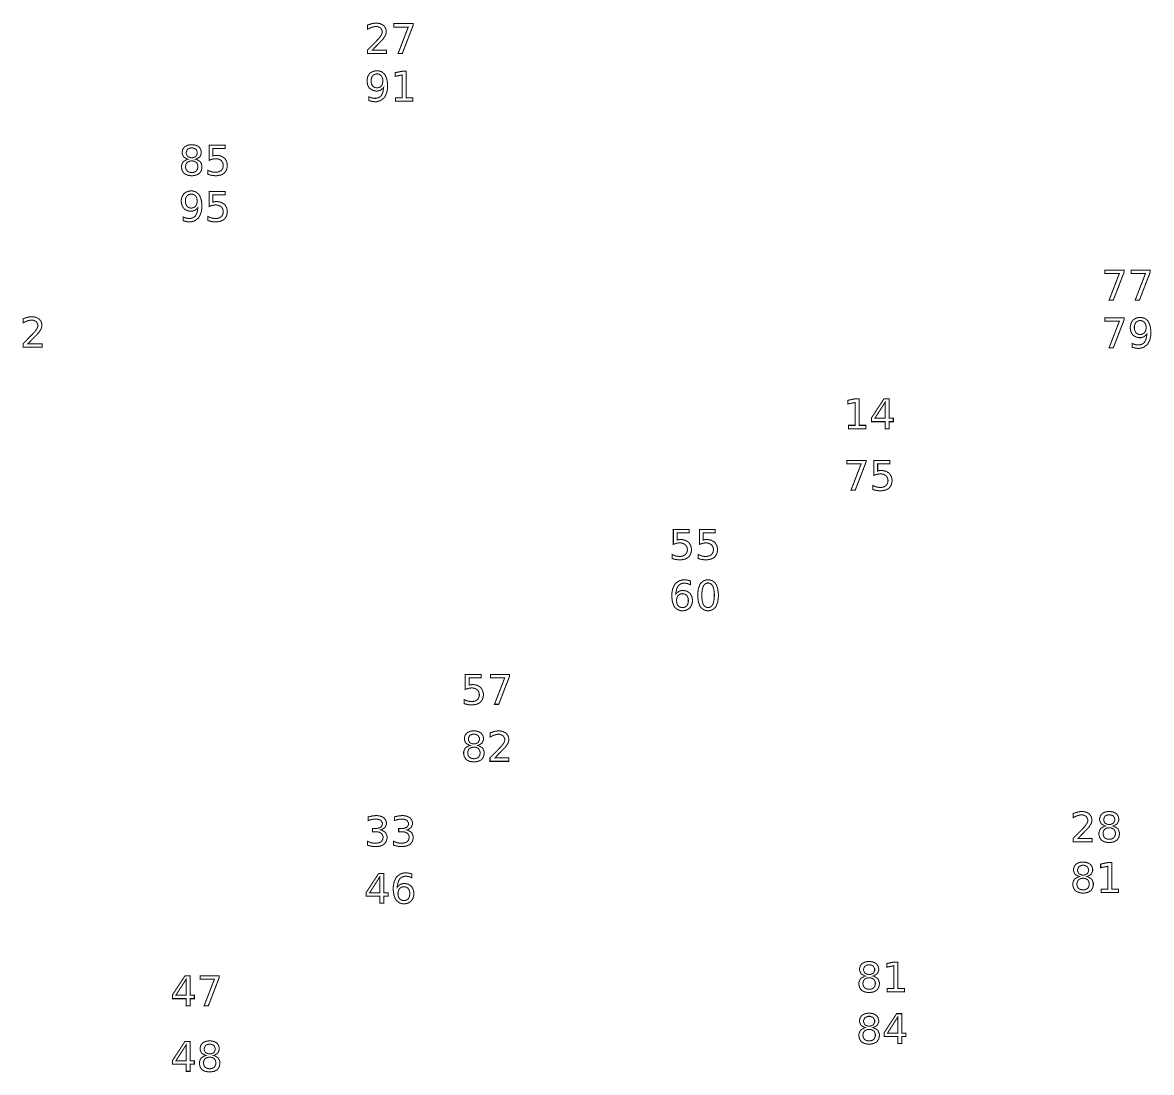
# Model space of a CAD drawing. Extents: x 0.2 to 50.1, y 1.6 to 26.7.
# Drawn here: x 12.21 to 23.68, y 16.02 to 26.69 of the extents above; entities that cross this region are included whole.
import ezdxf

# ---------------------------------------------------------------- set-up
doc = ezdxf.new("R2010")
doc.units = 0
doc.layers.get('0').update_dxf_attribs({"linetype": 'CONTINUOUS'})

msp = doc.modelspace()

# ---------------------------------------------------------------- linework, layer by layer
at = {"color": 1, "const_width": 0.010417}
for points in [[(15.7617, 26.4058), (15.905, 26.4058), (15.905, 26.3712), (15.7124, 26.3712), (15.7124, 26.4058), (15.7162, 26.4099), (15.7399, 26.4343), (15.7692, 26.4642), (15.776, 26.471), (15.7826, 26.4778), (15.8089, 26.5044), (15.825, 26.5215), (15.8267, 26.5235), (15.83, 26.5271), (15.8529, 26.5585), (15.8543, 26.561), (15.8556, 26.5636), (15.8624, 26.5843), (15.8624, 26.5911), (15.8624, 26.601), (15.8479, 26.6282), (15.8451, 26.6307), (15.8424, 26.6332), (15.8113, 26.6461), (15.8008, 26.6461), (15.7907, 26.6461), (15.7636, 26.6404), (15.7601, 26.6393), (15.7565, 26.6382), (15.7183, 26.6212), (15.7143, 26.6189), (15.7143, 26.6604), (15.7185, 26.6621), (15.7569, 26.6746), (15.7606, 26.6754), (15.7642, 26.6762), (15.7911, 26.6806), (15.8003, 26.6806), (15.8108, 26.6806), (15.8425, 26.6746), (15.8707, 26.6608), (15.8753, 26.6569), (15.88, 26.6531), (15.8964, 26.6294), (15.9035, 26.6029), (15.9035, 26.594), (15.9035, 26.5851), (15.8976, 26.5613), (15.8964, 26.5583), (15.8951, 26.5556), (15.874, 26.5226), (15.871, 26.5189), (15.8701, 26.5179), (15.8603, 26.5075), (15.8431, 26.4896), (15.8385, 26.4849), (15.8339, 26.4801), (15.8056, 26.451), (15.7699, 26.4143), (15.7617, 26.4058)], [(15.9814, 26.6751), (16.1767, 26.6751), (16.1767, 26.6575), (16.0663, 26.3712), (16.0235, 26.3712), (16.1272, 26.6404), (15.9814, 26.6404), (15.9814, 26.6751)], [(15.7275, 25.8936), (15.7275, 25.9313), (15.7301, 25.93), (15.7561, 25.9206), (15.7588, 25.9199), (15.7614, 25.9193), (15.7829, 25.916), (15.79, 25.916), (15.7989, 25.916), (15.8258, 25.9229), (15.8485, 25.9387), (15.8521, 25.9433), (15.8557, 25.9479), (15.8689, 25.9778), (15.8761, 26.0172), (15.8767, 26.0265), (15.8747, 26.0236), (15.8497, 26.0012), (15.8467, 25.9996), (15.8436, 25.9981), (15.816, 25.9903), (15.8068, 25.9903), (15.7965, 25.9903), (15.7658, 25.9971), (15.7389, 26.0132), (15.7344, 26.0178), (15.73, 26.0224), (15.7146, 26.0504), (15.7081, 26.0826), (15.7081, 26.0933), (15.7081, 26.1039), (15.7149, 26.1354), (15.731, 26.1635), (15.7356, 26.1682), (15.7401, 26.1729), (15.7679, 26.1894), (15.7989, 26.1967), (15.8093, 26.1967), (15.821, 26.1967), (15.8558, 26.1865), (15.8851, 26.1629), (15.8899, 26.1563), (15.8944, 26.1496), (15.9107, 26.1067), (15.9176, 26.0558), (15.9176, 26.0389), (15.9176, 26.0228), (15.909, 25.9744), (15.8892, 25.9314), (15.8836, 25.9243), (15.8779, 25.9172), (15.8435, 25.8922), (15.8047, 25.8815), (15.7918, 25.8815), (15.784, 25.8815), (15.7632, 25.884), (15.7606, 25.8846), (15.7579, 25.8851), (15.7304, 25.8926), (15.7275, 25.8936)], [(15.8093, 26.0226), (15.8154, 26.0226), (15.834, 26.0272), (15.8503, 26.0383), (15.8529, 26.0414), (15.8557, 26.0446), (15.8651, 26.0639), (15.8693, 26.086), (15.8693, 26.0933), (15.8693, 26.1007), (15.8651, 26.1226), (15.8557, 26.1418), (15.8529, 26.145), (15.8503, 26.1482), (15.834, 26.1593), (15.8154, 26.164), (15.8093, 26.164), (15.8031, 26.164), (15.7844, 26.1593), (15.7681, 26.1482), (15.7653, 26.145), (15.7626, 26.1418), (15.7532, 26.1226), (15.7493, 26.1007), (15.7493, 26.0933), (15.7493, 26.086), (15.7532, 26.0639), (15.7626, 26.0446), (15.7653, 26.0414), (15.7681, 26.0383), (15.7844, 26.0272), (15.8031, 26.0226), (15.8093, 26.0226)], [(15.9988, 25.9219), (16.066, 25.9219), (16.066, 26.1536), (15.9928, 26.1392), (15.9928, 26.1764), (16.0656, 26.1913), (16.1065, 26.1913), (16.1065, 25.9219), (16.1736, 25.9219), (16.1736, 25.8874), (15.9988, 25.8874), (15.9988, 25.9219)], [(13.8852, 25.2974), (13.8808, 25.2983), (13.8465, 25.3189), (13.844, 25.3218), (13.8415, 25.3249), (13.8293, 25.3558), (13.8293, 25.3661), (13.8293, 25.3743), (13.8357, 25.3987), (13.8508, 25.4201), (13.8551, 25.4236), (13.8594, 25.4272), (13.8858, 25.4396), (13.9161, 25.4449), (13.9263, 25.4449), (13.9364, 25.4449), (13.9667, 25.4396), (13.9931, 25.4272), (13.9975, 25.4236), (14.0018, 25.4201), (14.0169, 25.3987), (14.0235, 25.3743), (14.0235, 25.3661), (14.0235, 25.355), (14.0111, 25.3249), (14.0088, 25.3218), (14.0063, 25.3189), (13.9721, 25.2983), (13.9678, 25.2974), (13.9726, 25.2961), (14.0111, 25.2736), (14.0139, 25.2701), (14.0167, 25.2668), (14.0304, 25.2326), (14.0304, 25.2211), (14.0304, 25.2114), (14.0236, 25.1821), (14.0079, 25.1572), (14.0035, 25.1532), (13.999, 25.1493), (13.9707, 25.1357), (13.9374, 25.1297), (13.9263, 25.1297), (13.9151, 25.1297), (13.8818, 25.1357), (13.8535, 25.1493), (13.849, 25.1532), (13.8445, 25.1572), (13.8288, 25.1821), (13.8221, 25.2114), (13.8221, 25.2211), (13.8221, 25.2333), (13.836, 25.2668), (13.8388, 25.2701), (13.8416, 25.2736), (13.8803, 25.2961), (13.8852, 25.2974)], [(13.8703, 25.3622), (13.8703, 25.3531), (13.8825, 25.3278), (13.885, 25.3256), (13.8875, 25.3233), (13.9165, 25.3122), (13.9263, 25.3122), (13.9367, 25.3122), (13.9653, 25.3233), (13.9678, 25.3256), (13.9703, 25.3278), (13.9826, 25.3536), (13.9826, 25.3622), (13.9826, 25.3714), (13.9703, 25.3969), (13.9678, 25.399), (13.9653, 25.4013), (13.936, 25.4124), (13.9263, 25.4124), (13.916, 25.4124), (13.8875, 25.4013), (13.885, 25.399), (13.8825, 25.3969), (13.8703, 25.3708), (13.8703, 25.3622)], [(14.1042, 25.4394), (14.2656, 25.4394), (14.2656, 25.4047), (14.1418, 25.4047), (14.1418, 25.3303), (14.1433, 25.3308), (14.1582, 25.3346), (14.1597, 25.3349), (14.1611, 25.3351), (14.1735, 25.3364), (14.1776, 25.3364), (14.189, 25.3364), (14.2232, 25.3293), (14.2532, 25.3131), (14.2582, 25.3083), (14.2632, 25.3038), (14.2804, 25.2757), (14.2879, 25.2438), (14.2879, 25.2331), (14.2879, 25.2222), (14.2803, 25.1894), (14.2624, 25.1615), (14.2574, 25.1569), (14.2522, 25.1524), (14.2206, 25.1365), (14.1836, 25.1297), (14.1714, 25.1297), (14.1617, 25.1297), (14.1356, 25.1325), (14.1324, 25.1331), (14.129, 25.1336), (14.0949, 25.1417), (14.0913, 25.1428), (14.0913, 25.184), (14.0943, 25.1824), (14.126, 25.1699), (14.1293, 25.169), (14.1325, 25.1683), (14.161, 25.1643), (14.1706, 25.1643), (14.1783, 25.1643), (14.2019, 25.1689), (14.2226, 25.1797), (14.2261, 25.1828), (14.2294, 25.1858), (14.2415, 25.2046), (14.2467, 25.226), (14.2467, 25.2331), (14.2467, 25.2401), (14.2415, 25.2614), (14.2294, 25.2801), (14.2261, 25.2832), (14.2226, 25.2864), (14.2019, 25.2972), (14.1783, 25.3018), (14.1706, 25.3018), (14.1622, 25.3018), (14.1403, 25.2989), (14.1375, 25.2982), (14.1349, 25.2976), (14.1069, 25.2882), (14.1042, 25.2869), (14.1042, 25.4394)], [(13.9263, 25.28), (13.9197, 25.28), (13.9, 25.276), (13.883, 25.2668), (13.8803, 25.2642), (13.8774, 25.2615), (13.8677, 25.2456), (13.8636, 25.2272), (13.8636, 25.2211), (13.8636, 25.215), (13.8677, 25.1965), (13.8774, 25.1806), (13.8803, 25.1779), (13.883, 25.1754), (13.9, 25.1662), (13.9197, 25.1624), (13.9263, 25.1624), (13.9328, 25.1624), (13.9525, 25.1662), (13.9697, 25.1754), (13.9725, 25.1779), (13.9753, 25.1806), (13.9851, 25.1967), (13.9894, 25.215), (13.9894, 25.2211), (13.9894, 25.2272), (13.9851, 25.2456), (13.9753, 25.2615), (13.9725, 25.2642), (13.9697, 25.2668), (13.9525, 25.276), (13.9328, 25.28), (13.9263, 25.28)], [(13.8397, 24.6722), (13.8397, 24.7099), (13.8422, 24.7086), (13.8683, 24.6992), (13.8709, 24.6985), (13.8735, 24.6979), (13.895, 24.6946), (13.9022, 24.6946), (13.9111, 24.6946), (13.9379, 24.7014), (13.9607, 24.7174), (13.9643, 24.7219), (13.9678, 24.7265), (13.9811, 24.7564), (13.9882, 24.7958), (13.9888, 24.805), (13.9868, 24.8022), (13.9618, 24.7797), (13.9589, 24.7782), (13.9558, 24.7767), (13.9281, 24.7689), (13.9189, 24.7689), (13.9086, 24.7689), (13.878, 24.7757), (13.8511, 24.7918), (13.8466, 24.7964), (13.8422, 24.801), (13.8267, 24.829), (13.8202, 24.8613), (13.8202, 24.8719), (13.8202, 24.8825), (13.827, 24.9139), (13.8431, 24.9421), (13.8477, 24.9468), (13.8523, 24.9515), (13.88, 24.9681), (13.9111, 24.9751), (13.9215, 24.9751), (13.9331, 24.9751), (13.9679, 24.9651), (13.9974, 24.9415), (14.0019, 24.9349), (14.0067, 24.9281), (14.0228, 24.8853), (14.0297, 24.8344), (14.0297, 24.8175), (14.0297, 24.8014), (14.0213, 24.7529), (14.0014, 24.71), (13.9957, 24.7029), (13.99, 24.6957), (13.9557, 24.6708), (13.9168, 24.6601), (13.9039, 24.6601), (13.8961, 24.6601), (13.8753, 24.6626), (13.8727, 24.6632), (13.87, 24.6638), (13.8425, 24.6712), (13.8397, 24.6722)], [(13.9215, 24.8011), (13.9276, 24.8011), (13.9461, 24.8058), (13.9624, 24.8169), (13.9651, 24.82), (13.9678, 24.8232), (13.9774, 24.8425), (13.9814, 24.8646), (13.9814, 24.8719), (13.9814, 24.8792), (13.9774, 24.9013), (13.9678, 24.9204), (13.9651, 24.9236), (13.9624, 24.9268), (13.9461, 24.9379), (13.9276, 24.9426), (13.9215, 24.9426), (13.9153, 24.9426), (13.8965, 24.9379), (13.8802, 24.9268), (13.8774, 24.9236), (13.8747, 24.9204), (13.8653, 24.9013), (13.8614, 24.8792), (13.8614, 24.8719), (13.8614, 24.8646), (13.8653, 24.8425), (13.8747, 24.8232), (13.8774, 24.82), (13.8802, 24.8169), (13.8965, 24.8058), (13.9153, 24.8011), (13.9215, 24.8011)], [(14.1042, 24.9697), (14.2656, 24.9697), (14.2656, 24.935), (14.1418, 24.935), (14.1418, 24.8606), (14.1433, 24.8611), (14.1582, 24.865), (14.1597, 24.8651), (14.1611, 24.8654), (14.1735, 24.8667), (14.1776, 24.8667), (14.189, 24.8667), (14.2232, 24.8597), (14.2532, 24.8433), (14.2582, 24.8388), (14.2632, 24.834), (14.2804, 24.806), (14.2879, 24.774), (14.2879, 24.7633), (14.2879, 24.7525), (14.2803, 24.7199), (14.2624, 24.6918), (14.2574, 24.6872), (14.2522, 24.6828), (14.2206, 24.6669), (14.1836, 24.6601), (14.1714, 24.6601), (14.1617, 24.6601), (14.1356, 24.6628), (14.1324, 24.6633), (14.129, 24.6639), (14.0949, 24.6721), (14.0913, 24.6731), (14.0913, 24.7143), (14.0943, 24.7128), (14.126, 24.7003), (14.1293, 24.6994), (14.1325, 24.6986), (14.161, 24.6946), (14.1706, 24.6946), (14.1783, 24.6946), (14.2019, 24.6992), (14.2226, 24.71), (14.2261, 24.7131), (14.2294, 24.7162), (14.2415, 24.735), (14.2467, 24.7562), (14.2467, 24.7633), (14.2467, 24.7706), (14.2415, 24.7918), (14.2294, 24.8106), (14.2261, 24.8135), (14.2226, 24.8167), (14.2019, 24.8275), (14.1783, 24.8322), (14.1706, 24.8322), (14.1622, 24.8322), (14.1403, 24.8292), (14.1375, 24.8285), (14.1349, 24.8279), (14.1069, 24.8185), (14.1042, 24.8172), (14.1042, 24.9697)], [(23.2086, 24.1692), (23.404, 24.1692), (23.404, 24.1515), (23.2935, 23.8653), (23.2507, 23.8653), (23.3544, 24.1344), (23.2086, 24.1344), (23.2086, 24.1692)], [(23.474, 24.1692), (23.6693, 24.1692), (23.6693, 24.1515), (23.5587, 23.8653), (23.5161, 23.8653), (23.6199, 24.1344), (23.474, 24.1344), (23.474, 24.1692)], [(12.2614, 23.4218), (12.4048, 23.4218), (12.4048, 23.3874), (12.2121, 23.3874), (12.2121, 23.4218), (12.216, 23.4258), (12.2396, 23.4503), (12.269, 23.4801), (12.2757, 23.4869), (12.2824, 23.4938), (12.3087, 23.5204), (12.3248, 23.5375), (12.3265, 23.5394), (12.3298, 23.5432), (12.3528, 23.5744), (12.3541, 23.5769), (12.3554, 23.5796), (12.3621, 23.6003), (12.3621, 23.6071), (12.3621, 23.6171), (12.3478, 23.6442), (12.3449, 23.6467), (12.3421, 23.6493), (12.311, 23.6621), (12.3007, 23.6621), (12.2905, 23.6621), (12.2635, 23.6565), (12.2599, 23.6553), (12.2563, 23.6543), (12.2182, 23.6372), (12.2141, 23.6349), (12.2141, 23.6764), (12.2182, 23.6781), (12.2567, 23.6906), (12.2603, 23.6914), (12.2639, 23.6922), (12.291, 23.6965), (12.3, 23.6965), (12.3105, 23.6965), (12.3423, 23.6907), (12.3704, 23.6768), (12.3751, 23.6729), (12.3798, 23.669), (12.3962, 23.6454), (12.4033, 23.6189), (12.4033, 23.61), (12.4033, 23.6011), (12.3973, 23.5772), (12.3962, 23.5744), (12.395, 23.5717), (12.3738, 23.5388), (12.3708, 23.5349), (12.3699, 23.5339), (12.36, 23.5235), (12.3428, 23.5056), (12.3382, 23.5008), (12.3337, 23.4961), (12.3054, 23.4669), (12.2696, 23.4303), (12.2614, 23.4218)], [(23.2086, 23.6846), (23.404, 23.6846), (23.404, 23.6669), (23.2935, 23.3807), (23.2507, 23.3807), (23.3544, 23.6499), (23.2086, 23.6499), (23.2086, 23.6846)], [(23.4854, 23.3871), (23.4854, 23.4246), (23.4881, 23.4233), (23.514, 23.4139), (23.5167, 23.4133), (23.5193, 23.4126), (23.5408, 23.4094), (23.5479, 23.4094), (23.5568, 23.4094), (23.5838, 23.4162), (23.6064, 23.4322), (23.61, 23.4368), (23.6136, 23.4413), (23.6268, 23.4713), (23.634, 23.5106), (23.6346, 23.5199), (23.6326, 23.5169), (23.6076, 23.4946), (23.6046, 23.4929), (23.6015, 23.4914), (23.5739, 23.4836), (23.5647, 23.4836), (23.5544, 23.4836), (23.5237, 23.4906), (23.4968, 23.5067), (23.4924, 23.5111), (23.4879, 23.5158), (23.4725, 23.5439), (23.466, 23.576), (23.466, 23.5867), (23.466, 23.5972), (23.4728, 23.6288), (23.4889, 23.6569), (23.4935, 23.6615), (23.4981, 23.6664), (23.5258, 23.6829), (23.5568, 23.69), (23.5672, 23.69), (23.5789, 23.69), (23.6137, 23.6799), (23.6431, 23.6564), (23.6478, 23.6496), (23.6524, 23.6429), (23.6686, 23.6001), (23.6756, 23.5492), (23.6756, 23.5322), (23.6756, 23.5161), (23.6669, 23.4678), (23.6471, 23.4249), (23.6415, 23.4176), (23.6358, 23.4106), (23.6014, 23.3856), (23.5626, 23.3749), (23.5497, 23.3749), (23.5419, 23.3749), (23.5211, 23.3775), (23.5185, 23.3779), (23.5158, 23.3785), (23.4883, 23.3861), (23.4854, 23.3871)], [(23.5672, 23.516), (23.5735, 23.516), (23.5919, 23.5207), (23.6082, 23.5317), (23.6108, 23.5349), (23.6136, 23.5379), (23.6231, 23.5572), (23.6272, 23.5793), (23.6272, 23.5867), (23.6272, 23.594), (23.6231, 23.616), (23.6136, 23.6351), (23.6108, 23.6383), (23.6082, 23.6415), (23.5919, 23.6526), (23.5735, 23.6575), (23.5672, 23.6575), (23.561, 23.6575), (23.5424, 23.6526), (23.526, 23.6415), (23.5232, 23.6383), (23.5206, 23.6351), (23.5111, 23.616), (23.5072, 23.594), (23.5072, 23.5867), (23.5072, 23.5793), (23.5111, 23.5572), (23.5206, 23.5379), (23.5232, 23.5349), (23.526, 23.5317), (23.5424, 23.5207), (23.561, 23.516), (23.5672, 23.516)], [(20.6021, 22.5928), (20.6693, 22.5928), (20.6693, 22.8246), (20.5963, 22.81), (20.5963, 22.8474), (20.6689, 22.8621), (20.7099, 22.8621), (20.7099, 22.5928), (20.7769, 22.5928), (20.7769, 22.5583), (20.6021, 22.5583), (20.6021, 22.5928)], [(20.9624, 22.8621), (21.014, 22.8621), (21.014, 22.6642), (21.0575, 22.6642), (21.0575, 22.6299), (21.014, 22.6299), (21.014, 22.5583), (20.9732, 22.5583), (20.9732, 22.6299), (20.8361, 22.6299), (20.8361, 22.6696), (20.9624, 22.8621)], [(20.9732, 22.8263), (20.8696, 22.6642), (20.9732, 22.6642), (20.9732, 22.8263)], [(20.5847, 22.2368), (20.78, 22.2368), (20.78, 22.2193), (20.6696, 21.9331), (20.6268, 21.9331), (20.7306, 22.2021), (20.5847, 22.2021), (20.5847, 22.2368)], [(20.8606, 22.2368), (21.0221, 22.2368), (21.0221, 22.2021), (20.8983, 22.2021), (20.8983, 22.1278), (20.8999, 22.1282), (20.9147, 22.1321), (20.9161, 22.1322), (20.9176, 22.1325), (20.93, 22.1338), (20.9342, 22.1338), (20.9456, 22.1338), (20.9797, 22.1268), (21.0097, 22.1104), (21.0147, 22.1058), (21.0196, 22.1013), (21.0369, 22.0731), (21.0444, 22.0411), (21.0444, 22.0306), (21.0444, 22.0196), (21.0368, 21.9869), (21.0189, 21.9589), (21.0139, 21.9543), (21.0088, 21.9499), (20.9771, 21.934), (20.9401, 21.9272), (20.9279, 21.9272), (20.9182, 21.9272), (20.8921, 21.9299), (20.8889, 21.9304), (20.8856, 21.931), (20.8514, 21.9392), (20.8478, 21.9403), (20.8478, 21.9814), (20.8508, 21.9799), (20.8825, 21.9674), (20.8858, 21.9665), (20.889, 21.9657), (20.9175, 21.9617), (20.9271, 21.9617), (20.9349, 21.9617), (20.9585, 21.9662), (20.9792, 21.9771), (20.9826, 21.9801), (20.986, 21.9833), (20.9981, 22.0021), (21.0032, 22.0233), (21.0032, 22.0306), (21.0032, 22.0376), (20.9981, 22.0589), (20.986, 22.0776), (20.9826, 22.0806), (20.9792, 22.0838), (20.9585, 22.0946), (20.9349, 22.0993), (20.9271, 22.0993), (20.9188, 22.0993), (20.8968, 22.0963), (20.894, 22.0956), (20.8914, 22.095), (20.8635, 22.0856), (20.8606, 22.0843), (20.8606, 22.2368)], [(18.8214, 21.5354), (18.9828, 21.5354), (18.9828, 21.5007), (18.8592, 21.5007), (18.8592, 21.4262), (18.8606, 21.4268), (18.8754, 21.4306), (18.8769, 21.4308), (18.8783, 21.4311), (18.8907, 21.4324), (18.8949, 21.4324), (18.9063, 21.4324), (18.9404, 21.4254), (18.9704, 21.409), (18.9754, 21.4043), (18.9804, 21.3997), (18.9976, 21.3717), (19.0051, 21.3397), (19.0051, 21.329), (19.0051, 21.3182), (18.9975, 21.2854), (18.9797, 21.2575), (18.9746, 21.2529), (18.9694, 21.2483), (18.9378, 21.2325), (18.9008, 21.2257), (18.8886, 21.2257), (18.8789, 21.2257), (18.8528, 21.2285), (18.8496, 21.229), (18.8463, 21.2296), (18.8121, 21.2376), (18.8085, 21.2387), (18.8085, 21.28), (18.8115, 21.2783), (18.8432, 21.2658), (18.8465, 21.265), (18.8497, 21.2643), (18.8782, 21.2603), (18.8878, 21.2603), (18.8956, 21.2603), (18.9192, 21.2649), (18.9399, 21.2757), (18.9433, 21.2787), (18.9467, 21.2818), (18.9588, 21.3006), (18.9639, 21.3219), (18.9639, 21.329), (18.9639, 21.3361), (18.9588, 21.3574), (18.9467, 21.3761), (18.9433, 21.3792), (18.9399, 21.3824), (18.9192, 21.3932), (18.8956, 21.3978), (18.8878, 21.3978), (18.8794, 21.3978), (18.8575, 21.3949), (18.8547, 21.3942), (18.8521, 21.3936), (18.8242, 21.3842), (18.8214, 21.3829), (18.8214, 21.5354)], [(19.0867, 21.5354), (19.2481, 21.5354), (19.2481, 21.5007), (19.1244, 21.5007), (19.1244, 21.4262), (19.1258, 21.4268), (19.1407, 21.4306), (19.1422, 21.4308), (19.1436, 21.4311), (19.156, 21.4324), (19.1603, 21.4324), (19.1715, 21.4324), (19.2057, 21.4254), (19.2357, 21.409), (19.2407, 21.4043), (19.2457, 21.3997), (19.2629, 21.3717), (19.2704, 21.3397), (19.2704, 21.329), (19.2704, 21.3182), (19.2628, 21.2854), (19.245, 21.2575), (19.2399, 21.2529), (19.2347, 21.2483), (19.2032, 21.2325), (19.1661, 21.2257), (19.1539, 21.2257), (19.1442, 21.2257), (19.1181, 21.2285), (19.1149, 21.229), (19.1115, 21.2296), (19.0774, 21.2376), (19.0739, 21.2387), (19.0739, 21.28), (19.0769, 21.2783), (19.1086, 21.2658), (19.1118, 21.265), (19.1151, 21.2643), (19.1436, 21.2603), (19.1531, 21.2603), (19.1608, 21.2603), (19.1844, 21.2649), (19.2051, 21.2757), (19.2086, 21.2787), (19.2121, 21.2818), (19.224, 21.3006), (19.2292, 21.3219), (19.2292, 21.329), (19.2292, 21.3361), (19.224, 21.3574), (19.2121, 21.3761), (19.2086, 21.3792), (19.2051, 21.3824), (19.1844, 21.3932), (19.1608, 21.3978), (19.1531, 21.3978), (19.1449, 21.3978), (19.1228, 21.3949), (19.12, 21.3942), (19.1174, 21.3936), (19.0894, 21.3842), (19.0867, 21.3829), (19.0867, 21.5354)], [(18.9956, 21.0108), (18.9956, 20.9733), (18.9931, 20.9746), (18.9668, 20.9839), (18.9642, 20.9846), (18.9615, 20.9853), (18.9403, 20.9885), (18.9331, 20.9885), (18.9242, 20.9885), (18.8971, 20.9817), (18.8744, 20.9656), (18.8708, 20.961), (18.8672, 20.9564), (18.854, 20.9265), (18.8469, 20.8874), (18.8465, 20.8781), (18.8485, 20.881), (18.8735, 20.9035), (18.8765, 20.905), (18.8794, 20.9065), (18.9072, 20.9144), (18.9164, 20.9144), (18.9265, 20.9144), (18.9574, 20.9075), (18.9842, 20.8914), (18.9886, 20.8867), (18.9931, 20.8821), (19.0088, 20.8539), (19.0154, 20.8219), (19.0154, 20.8113), (19.0154, 20.8007), (19.0083, 20.769), (18.9922, 20.7408), (18.9876, 20.7361), (18.9829, 20.7314), (18.9554, 20.715), (18.9243, 20.7079), (18.914, 20.7079), (18.9024, 20.7079), (18.8675, 20.7181), (18.8379, 20.7415), (18.8333, 20.7483), (18.8286, 20.755), (18.8124, 20.7976), (18.8056, 20.8483), (18.8056, 20.8653), (18.8056, 20.8814), (18.814, 20.93), (18.8339, 20.9729), (18.8396, 20.98), (18.8453, 20.9872), (18.8796, 21.0122), (18.9185, 21.0231), (18.9314, 21.0231), (18.9392, 21.0231), (18.96, 21.0206), (18.9626, 21.02), (18.9653, 21.0194), (18.9928, 21.0119), (18.9956, 21.0108)], [(19.1742, 21.0231), (19.1853, 21.0231), (19.2192, 21.0129), (19.2478, 20.9893), (19.2522, 20.9826), (19.2567, 20.976), (19.2724, 20.9331), (19.2792, 20.8822), (19.2792, 20.8653), (19.2792, 20.8483), (19.2724, 20.7976), (19.2567, 20.755), (19.2522, 20.7483), (19.2478, 20.7415), (19.2192, 20.7181), (19.1853, 20.7079), (19.1742, 20.7079), (19.1628, 20.7079), (19.129, 20.7181), (19.1007, 20.7415), (19.0963, 20.7483), (19.0917, 20.755), (19.076, 20.7976), (19.0693, 20.8483), (19.0693, 20.8653), (19.0693, 20.8822), (19.076, 20.9331), (19.0917, 20.976), (19.0963, 20.9826), (19.1007, 20.9893), (19.129, 21.0129), (19.1628, 21.0231), (19.1742, 21.0231)], [(18.914, 20.8819), (18.9078, 20.8819), (18.889, 20.8772), (18.8726, 20.8663), (18.87, 20.8631), (18.8672, 20.8599), (18.8579, 20.8407), (18.8539, 20.8186), (18.8539, 20.8113), (18.8539, 20.8039), (18.8579, 20.7818), (18.8672, 20.7625), (18.87, 20.7593), (18.8726, 20.7562), (18.889, 20.7451), (18.9078, 20.7404), (18.914, 20.7404), (18.9201, 20.7404), (18.9386, 20.7451), (18.9549, 20.7562), (18.9576, 20.7593), (18.9603, 20.7625), (18.9699, 20.7818), (18.9739, 20.8039), (18.9739, 20.8113), (18.9739, 20.8186), (18.9699, 20.8407), (18.9603, 20.8599), (18.9576, 20.8631), (18.9549, 20.8663), (18.9386, 20.8772), (18.9201, 20.8819), (18.914, 20.8819)], [(19.1742, 20.9904), (19.1671, 20.9904), (19.1463, 20.9826), (19.129, 20.9644), (19.1264, 20.9592), (19.1238, 20.954), (19.1144, 20.9201), (19.1106, 20.879), (19.1106, 20.8653), (19.1106, 20.8517), (19.1144, 20.8107), (19.1238, 20.7769), (19.1264, 20.7717), (19.129, 20.7665), (19.1463, 20.7483), (19.1671, 20.7404), (19.1742, 20.7404), (19.1811, 20.7404), (19.2021, 20.7483), (19.2194, 20.7665), (19.2221, 20.7717), (19.2247, 20.7769), (19.234, 20.8107), (19.2381, 20.8517), (19.2381, 20.8653), (19.2381, 20.879), (19.234, 20.9201), (19.2247, 20.954), (19.2221, 20.9592), (19.2194, 20.9644), (19.2021, 20.9826), (19.1811, 20.9904), (19.1742, 20.9904)], [(16.7069, 20.061), (16.8683, 20.061), (16.8683, 20.0263), (16.7447, 20.0263), (16.7447, 19.9519), (16.7461, 19.9524), (16.761, 19.9562), (16.7625, 19.9564), (16.7639, 19.9567), (16.7763, 19.9579), (16.7806, 19.9579), (16.7918, 19.9579), (16.826, 19.951), (16.856, 19.9346), (16.861, 19.93), (16.866, 19.9254), (16.8832, 19.8972), (16.8907, 19.8653), (16.8907, 19.8547), (16.8907, 19.8438), (16.8831, 19.8111), (16.8653, 19.7831), (16.8601, 19.7785), (16.855, 19.774), (16.8235, 19.7582), (16.7865, 19.7514), (16.7742, 19.7514), (16.7644, 19.7514), (16.7383, 19.754), (16.7351, 19.7546), (16.7318, 19.7551), (16.6976, 19.7633), (16.6942, 19.7644), (16.6942, 19.8056), (16.6972, 19.804), (16.7289, 19.7915), (16.7321, 19.7907), (16.7354, 19.7899), (16.7639, 19.7858), (16.7733, 19.7858), (16.7811, 19.7858), (16.8047, 19.7904), (16.8254, 19.8012), (16.8289, 19.8043), (16.8324, 19.8075), (16.8443, 19.8263), (16.8494, 19.8475), (16.8494, 19.8547), (16.8494, 19.8618), (16.8443, 19.8831), (16.8324, 19.9018), (16.8289, 19.9047), (16.8254, 19.9079), (16.8047, 19.9188), (16.7811, 19.9235), (16.7733, 19.9235), (16.7651, 19.9235), (16.7431, 19.9204), (16.7403, 19.9197), (16.7376, 19.9192), (16.7097, 19.9097), (16.7069, 19.9085), (16.7069, 20.061)], [(16.9615, 20.061), (17.1569, 20.061), (17.1569, 20.0435), (17.0464, 19.7572), (17.0038, 19.7572), (17.1074, 20.0263), (16.9615, 20.0263), (16.9615, 20.061)], [(16.7533, 19.3397), (16.7489, 19.3408), (16.7146, 19.3614), (16.7121, 19.3643), (16.7096, 19.3674), (16.6974, 19.3983), (16.6974, 19.4086), (16.6974, 19.4168), (16.7038, 19.4413), (16.7189, 19.4626), (16.7232, 19.4661), (16.7275, 19.4697), (16.754, 19.4821), (16.7842, 19.4874), (16.7944, 19.4874), (16.8044, 19.4874), (16.8349, 19.4821), (16.8613, 19.4697), (16.8656, 19.4661), (16.8699, 19.4626), (16.8851, 19.4413), (16.8917, 19.4168), (16.8917, 19.4086), (16.8917, 19.3975), (16.8793, 19.3674), (16.8768, 19.3643), (16.8743, 19.3614), (16.8401, 19.3408), (16.8358, 19.3397), (16.8408, 19.3386), (16.8793, 19.316), (16.8821, 19.3126), (16.8847, 19.3093), (16.8986, 19.275), (16.8986, 19.2636), (16.8986, 19.2539), (16.8918, 19.2244), (16.8761, 19.1997), (16.8717, 19.1957), (16.8671, 19.1918), (16.8388, 19.1781), (16.8054, 19.1722), (16.7944, 19.1722), (16.7832, 19.1722), (16.75, 19.1781), (16.7217, 19.1918), (16.7171, 19.1957), (16.7126, 19.1997), (16.6969, 19.2244), (16.6903, 19.2539), (16.6903, 19.2636), (16.6903, 19.2758), (16.7042, 19.3093), (16.7069, 19.3126), (16.7097, 19.316), (16.7483, 19.3386), (16.7533, 19.3397)], [(16.7383, 19.4047), (16.7383, 19.3956), (16.7507, 19.3703), (16.7532, 19.3681), (16.7556, 19.3658), (16.7847, 19.3547), (16.7944, 19.3547), (16.8047, 19.3547), (16.8333, 19.3658), (16.8358, 19.3681), (16.8383, 19.3703), (16.8508, 19.3961), (16.8508, 19.4047), (16.8508, 19.4139), (16.8383, 19.4394), (16.8358, 19.4415), (16.8333, 19.4437), (16.804, 19.4549), (16.7944, 19.4549), (16.784, 19.4549), (16.7556, 19.4437), (16.7532, 19.4415), (16.7507, 19.4394), (16.7383, 19.4133), (16.7383, 19.4047)], [(17.0072, 19.2126), (17.1506, 19.2126), (17.1506, 19.1781), (16.9579, 19.1781), (16.9579, 19.2126), (16.9618, 19.2167), (16.9854, 19.2411), (17.0147, 19.271), (17.0215, 19.2778), (17.0282, 19.2846), (17.0544, 19.3113), (17.0706, 19.3283), (17.0722, 19.3303), (17.0756, 19.3339), (17.0985, 19.3653), (17.0999, 19.3678), (17.1011, 19.3704), (17.1079, 19.3911), (17.1079, 19.3979), (17.1079, 19.4078), (17.0935, 19.435), (17.0907, 19.4375), (17.0879, 19.44), (17.0568, 19.4529), (17.0464, 19.4529), (17.0362, 19.4529), (17.0092, 19.4472), (17.0057, 19.4461), (17.0021, 19.445), (16.9639, 19.4281), (16.9599, 19.4257), (16.9599, 19.4672), (16.964, 19.4689), (17.0025, 19.4814), (17.0061, 19.4821), (17.0097, 19.4831), (17.0367, 19.4874), (17.0458, 19.4874), (17.0563, 19.4874), (17.0881, 19.4814), (17.1163, 19.4676), (17.1208, 19.4638), (17.1256, 19.4599), (17.1419, 19.4363), (17.149, 19.4097), (17.149, 19.4008), (17.149, 19.3918), (17.1431, 19.3681), (17.1419, 19.3651), (17.1407, 19.3624), (17.1196, 19.3294), (17.1165, 19.3257), (17.1157, 19.3247), (17.1058, 19.3143), (17.0886, 19.2964), (17.084, 19.2917), (17.0794, 19.2869), (17.0511, 19.2578), (17.0154, 19.2211), (17.0072, 19.2126)], [(16.7944, 19.3224), (16.7878, 19.3224), (16.7682, 19.3185), (16.7511, 19.3093), (16.7483, 19.3065), (16.7456, 19.304), (16.7358, 19.2881), (16.7317, 19.2697), (16.7317, 19.2636), (16.7317, 19.2575), (16.7358, 19.239), (16.7456, 19.2231), (16.7483, 19.2204), (16.7511, 19.2178), (16.7682, 19.2088), (16.7878, 19.2049), (16.7944, 19.2049), (16.8008, 19.2049), (16.8206, 19.2088), (16.8378, 19.2178), (16.8406, 19.2204), (16.8435, 19.2231), (16.8533, 19.2392), (16.8575, 19.2575), (16.8575, 19.2636), (16.8575, 19.2697), (16.8533, 19.2881), (16.8435, 19.304), (16.8406, 19.3065), (16.8378, 19.3093), (16.8207, 19.3185), (16.801, 19.3224), (16.7944, 19.3224)], [(15.8492, 18.481), (15.854, 18.4799), (15.8924, 18.4581), (15.8951, 18.4546), (15.8979, 18.4514), (15.9119, 18.4169), (15.9119, 18.4054), (15.9119, 18.3954), (15.904, 18.3656), (15.886, 18.3399), (15.8808, 18.3357), (15.8757, 18.3317), (15.8435, 18.3174), (15.8056, 18.3113), (15.7929, 18.3113), (15.7832, 18.3113), (15.7571, 18.3144), (15.7538, 18.3151), (15.7503, 18.3157), (15.7154, 18.325), (15.7118, 18.3261), (15.7118, 18.3658), (15.7146, 18.3643), (15.746, 18.3515), (15.7493, 18.3507), (15.7528, 18.3499), (15.7821, 18.3457), (15.7919, 18.3457), (15.8004, 18.3457), (15.8258, 18.3494), (15.8474, 18.3583), (15.8507, 18.3608), (15.854, 18.3635), (15.8658, 18.3797), (15.8708, 18.399), (15.8708, 18.4054), (15.8708, 18.4114), (15.8661, 18.4293), (15.8551, 18.4447), (15.8519, 18.4472), (15.8489, 18.4499), (15.8296, 18.4586), (15.8071, 18.4625), (15.7997, 18.4625), (15.7643, 18.4625), (15.7643, 18.4962), (15.8014, 18.4962), (15.8131, 18.4962), (15.845, 18.5064), (15.8476, 18.5085), (15.8504, 18.5106), (15.8639, 18.5353), (15.8639, 18.5435), (15.8639, 18.5524), (15.85, 18.5771), (15.8472, 18.5792), (15.8444, 18.5814), (15.8108, 18.5918), (15.7997, 18.5918), (15.7907, 18.5918), (15.7667, 18.5888), (15.7635, 18.5881), (15.7601, 18.5875), (15.7247, 18.5779), (15.721, 18.5767), (15.721, 18.6133), (15.7249, 18.6143), (15.7614, 18.6225), (15.7647, 18.6231), (15.7682, 18.6236), (15.7946, 18.6262), (15.8033, 18.6262), (15.8139, 18.6262), (15.8453, 18.621), (15.8728, 18.6086), (15.8774, 18.605), (15.8819, 18.6015), (15.8979, 18.58), (15.9047, 18.5557), (15.9047, 18.5475), (15.9047, 18.5369), (15.8926, 18.5079), (15.8901, 18.505), (15.8878, 18.5021), (15.8536, 18.4821), (15.8492, 18.481)], [(16.1144, 18.481), (16.1193, 18.4799), (16.1578, 18.4581), (16.1604, 18.4546), (16.1632, 18.4514), (16.1772, 18.4169), (16.1772, 18.4054), (16.1772, 18.3954), (16.1694, 18.3656), (16.1513, 18.3399), (16.1461, 18.3357), (16.141, 18.3317), (16.1087, 18.3174), (16.0708, 18.3113), (16.0583, 18.3113), (16.0485, 18.3113), (16.0224, 18.3144), (16.019, 18.3151), (16.0157, 18.3157), (15.9807, 18.325), (15.9771, 18.3261), (15.9771, 18.3658), (15.9799, 18.3643), (16.0113, 18.3515), (16.0146, 18.3507), (16.0181, 18.3499), (16.0474, 18.3457), (16.0572, 18.3457), (16.0657, 18.3457), (16.0911, 18.3494), (16.1126, 18.3583), (16.116, 18.3608), (16.1193, 18.3635), (16.1311, 18.3797), (16.1361, 18.399), (16.1361, 18.4054), (16.1361, 18.4114), (16.1314, 18.4293), (16.1204, 18.4447), (16.1174, 18.4472), (16.1142, 18.4499), (16.0949, 18.4586), (16.0724, 18.4625), (16.065, 18.4625), (16.0296, 18.4625), (16.0296, 18.4962), (16.0667, 18.4962), (16.0783, 18.4962), (16.1103, 18.5064), (16.1129, 18.5085), (16.1157, 18.5106), (16.1292, 18.5353), (16.1292, 18.5435), (16.1292, 18.5524), (16.1153, 18.5771), (16.1125, 18.5792), (16.1097, 18.5814), (16.0761, 18.5918), (16.065, 18.5918), (16.056, 18.5918), (16.0319, 18.5888), (16.0287, 18.5881), (16.0256, 18.5875), (15.9901, 18.5779), (15.9863, 18.5767), (15.9863, 18.6133), (15.9901, 18.6143), (16.0267, 18.6225), (16.03, 18.6231), (16.0335, 18.6236), (16.0599, 18.6262), (16.0687, 18.6262), (16.0792, 18.6262), (16.1106, 18.621), (16.1382, 18.6086), (16.1426, 18.605), (16.1472, 18.6015), (16.1632, 18.58), (16.17, 18.5557), (16.17, 18.5475), (16.17, 18.5369), (16.1579, 18.5079), (16.1556, 18.505), (16.1531, 18.5021), (16.1189, 18.4821), (16.1144, 18.481)], [(22.9337, 18.3933), (23.0772, 18.3933), (23.0772, 18.3589), (22.8844, 18.3589), (22.8844, 18.3933), (22.8883, 18.3975), (22.9119, 18.4218), (22.9414, 18.4517), (22.9481, 18.4585), (22.9549, 18.4653), (22.981, 18.4921), (22.9971, 18.509), (22.9989, 18.511), (23.0021, 18.5147), (23.0251, 18.546), (23.0264, 18.5486), (23.0278, 18.5511), (23.0344, 18.5718), (23.0344, 18.5788), (23.0344, 18.5886), (23.0201, 18.6157), (23.0174, 18.6182), (23.0144, 18.6208), (22.9833, 18.6336), (22.9731, 18.6336), (22.9628, 18.6336), (22.9358, 18.6281), (22.9322, 18.6269), (22.9286, 18.6258), (22.8906, 18.6087), (22.8864, 18.6065), (22.8864, 18.6479), (22.8906, 18.6496), (22.929, 18.6621), (22.9326, 18.6629), (22.9363, 18.6638), (22.9633, 18.6682), (22.9724, 18.6682), (22.9829, 18.6682), (23.0146, 18.6622), (23.0428, 18.6485), (23.0475, 18.6444), (23.0521, 18.6406), (23.0686, 18.6171), (23.0757, 18.5904), (23.0757, 18.5815), (23.0757, 18.5726), (23.0697, 18.5488), (23.0685, 18.546), (23.0674, 18.5432), (23.0461, 18.5103), (23.0432, 18.5064), (23.0422, 18.5054), (23.0324, 18.495), (23.0151, 18.4771), (23.0106, 18.4724), (23.006, 18.4678), (22.9778, 18.4385), (22.9419, 18.4018), (22.9337, 18.3933)], [(23.2106, 18.5206), (23.2061, 18.5217), (23.1718, 18.5421), (23.1693, 18.5451), (23.1668, 18.5481), (23.1546, 18.579), (23.1546, 18.5893), (23.1546, 18.5975), (23.161, 18.6219), (23.1761, 18.6433), (23.1804, 18.6468), (23.1847, 18.6504), (23.2111, 18.6628), (23.2414, 18.6682), (23.2515, 18.6682), (23.2617, 18.6682), (23.2919, 18.6628), (23.3185, 18.6504), (23.3228, 18.6468), (23.3271, 18.6433), (23.3422, 18.6219), (23.3487, 18.5975), (23.3487, 18.5893), (23.3487, 18.5783), (23.3365, 18.5481), (23.334, 18.5451), (23.3315, 18.5421), (23.2974, 18.5217), (23.2931, 18.5206), (23.2979, 18.5194), (23.3365, 18.4968), (23.3393, 18.4935), (23.3419, 18.4901), (23.3557, 18.4558), (23.3557, 18.4444), (23.3557, 18.4346), (23.349, 18.4053), (23.3333, 18.3804), (23.3289, 18.3765), (23.3243, 18.3725), (23.296, 18.3589), (23.2626, 18.3531), (23.2515, 18.3531), (23.2404, 18.3531), (23.2071, 18.3589), (23.1789, 18.3725), (23.1743, 18.3765), (23.1699, 18.3804), (23.154, 18.4053), (23.1474, 18.4346), (23.1474, 18.4444), (23.1474, 18.4567), (23.1612, 18.4901), (23.1642, 18.4935), (23.1669, 18.4968), (23.2056, 18.5194), (23.2106, 18.5206)], [(23.1956, 18.5854), (23.1956, 18.5763), (23.2078, 18.551), (23.2103, 18.5488), (23.2128, 18.5467), (23.2418, 18.5356), (23.2515, 18.5356), (23.2619, 18.5356), (23.2906, 18.5467), (23.2931, 18.5488), (23.2956, 18.551), (23.3081, 18.5769), (23.3081, 18.5854), (23.3081, 18.5947), (23.2956, 18.6201), (23.2931, 18.6224), (23.2906, 18.6246), (23.2613, 18.6356), (23.2515, 18.6356), (23.2413, 18.6356), (23.2128, 18.6246), (23.2103, 18.6224), (23.2078, 18.6201), (23.1956, 18.5942), (23.1956, 18.5854)], [(23.2515, 18.5032), (23.245, 18.5032), (23.2254, 18.4993), (23.2083, 18.49), (23.2056, 18.4874), (23.2028, 18.4847), (23.1929, 18.4688), (23.1889, 18.4506), (23.1889, 18.4444), (23.1889, 18.4382), (23.1929, 18.4199), (23.2028, 18.4037), (23.2056, 18.4013), (23.2083, 18.3986), (23.2254, 18.3894), (23.245, 18.3856), (23.2515, 18.3856), (23.2581, 18.3856), (23.2778, 18.3894), (23.295, 18.3986), (23.2978, 18.4013), (23.3006, 18.4039), (23.3106, 18.4199), (23.3147, 18.4383), (23.3147, 18.4444), (23.3147, 18.4506), (23.3106, 18.4688), (23.3006, 18.4847), (23.2978, 18.4874), (23.295, 18.49), (23.2778, 18.4993), (23.2582, 18.5032), (23.2515, 18.5032)], [(22.9453, 18.0067), (22.9408, 18.0076), (22.9065, 18.0282), (22.904, 18.0311), (22.9015, 18.0342), (22.8893, 18.0651), (22.8893, 18.0754), (22.8893, 18.0836), (22.8957, 18.1081), (22.9107, 18.1294), (22.9151, 18.1329), (22.9194, 18.1365), (22.9458, 18.1489), (22.9761, 18.1542), (22.9863, 18.1542), (22.9964, 18.1542), (23.0267, 18.1489), (23.0531, 18.1365), (23.0575, 18.1329), (23.0618, 18.1294), (23.0769, 18.1081), (23.0835, 18.0836), (23.0835, 18.0754), (23.0835, 18.0643), (23.0713, 18.0342), (23.0687, 18.0311), (23.0663, 18.0282), (23.0321, 18.0076), (23.0278, 18.0067), (23.0326, 18.0054), (23.0713, 17.9829), (23.0739, 17.9794), (23.0767, 17.9763), (23.0904, 17.9419), (23.0904, 17.9304), (23.0904, 17.9207), (23.0836, 17.8914), (23.0679, 17.8665), (23.0635, 17.8625), (23.059, 17.8586), (23.0307, 17.845), (22.9974, 17.839), (22.9863, 17.839), (22.9751, 17.839), (22.9418, 17.845), (22.9135, 17.8586), (22.909, 17.8625), (22.9046, 17.8665), (22.8888, 17.8914), (22.8821, 17.9207), (22.8821, 17.9304), (22.8821, 17.9428), (22.896, 17.9763), (22.8987, 17.9794), (22.9015, 17.9829), (22.9403, 18.0054), (22.9453, 18.0067)], [(23.1708, 17.8794), (23.2381, 17.8794), (23.2381, 18.1113), (23.165, 18.0967), (23.165, 18.134), (23.2376, 18.1487), (23.2787, 18.1487), (23.2787, 17.8794), (23.3457, 17.8794), (23.3457, 17.845), (23.1708, 17.845), (23.1708, 17.8794)], [(15.8268, 18.0393), (15.8785, 18.0393), (15.8785, 17.8414), (15.9219, 17.8414), (15.9219, 17.8071), (15.8785, 17.8071), (15.8785, 17.7356), (15.8376, 17.7356), (15.8376, 17.8071), (15.7006, 17.8071), (15.7006, 17.8468), (15.8268, 18.0393)], [(15.8376, 18.0035), (15.7339, 17.8414), (15.8376, 17.8414), (15.8376, 18.0035)], [(16.1646, 18.0326), (16.1646, 17.995), (16.1619, 17.9962), (16.1357, 18.0057), (16.1332, 18.0064), (16.1306, 18.0069), (16.1092, 18.0103), (16.1021, 18.0103), (16.0931, 18.0103), (16.0661, 18.0033), (16.0435, 17.9874), (16.0399, 17.9826), (16.0362, 17.9782), (16.0231, 17.9483), (16.016, 17.909), (16.0156, 17.8999), (16.0175, 17.9028), (16.0424, 17.9251), (16.0454, 17.9267), (16.0485, 17.9283), (16.0761, 17.9363), (16.0854, 17.9363), (16.0956, 17.9363), (16.1262, 17.9293), (16.1532, 17.9132), (16.1576, 17.9085), (16.1621, 17.9039), (16.1776, 17.8757), (16.1843, 17.8436), (16.1843, 17.8329), (16.1843, 17.8224), (16.1774, 17.7907), (16.1612, 17.7626), (16.1565, 17.7579), (16.1519, 17.7532), (16.1243, 17.7367), (16.0933, 17.7297), (16.0831, 17.7297), (16.0714, 17.7297), (16.0365, 17.7397), (16.0069, 17.7633), (16.0022, 17.77), (15.9976, 17.7768), (15.9814, 17.8194), (15.9744, 17.8701), (15.9744, 17.8869), (15.9744, 17.9032), (15.9829, 17.9517), (16.0029, 17.9947), (16.0086, 18.0018), (16.0143, 18.0089), (16.0486, 18.034), (16.0874, 18.0447), (16.1004, 18.0447), (16.1082, 18.0447), (16.129, 18.0422), (16.1317, 18.0417), (16.1342, 18.0412), (16.1617, 18.0336), (16.1646, 18.0326)], [(22.9303, 18.0715), (22.9303, 18.0624), (22.9425, 18.0371), (22.945, 18.0349), (22.9475, 18.0326), (22.9765, 18.0215), (22.9863, 18.0215), (22.9967, 18.0215), (23.0253, 18.0326), (23.0278, 18.0349), (23.0303, 18.0371), (23.0426, 18.0629), (23.0426, 18.0715), (23.0426, 18.0807), (23.0303, 18.1063), (23.0278, 18.1083), (23.0253, 18.1106), (22.996, 18.1217), (22.9863, 18.1217), (22.976, 18.1217), (22.9475, 18.1106), (22.945, 18.1083), (22.9425, 18.1063), (22.9303, 18.0801), (22.9303, 18.0715)], [(16.0831, 17.9037), (16.0768, 17.9037), (16.0581, 17.899), (16.0417, 17.8879), (16.0389, 17.8849), (16.0362, 17.8817), (16.0268, 17.8624), (16.0229, 17.8403), (16.0229, 17.8329), (16.0229, 17.8257), (16.0268, 17.8036), (16.0362, 17.7843), (16.0389, 17.7811), (16.0417, 17.7779), (16.0581, 17.7669), (16.0768, 17.7622), (16.0831, 17.7622), (16.0892, 17.7622), (16.1076, 17.7669), (16.1239, 17.7779), (16.1267, 17.7811), (16.1293, 17.7843), (16.1389, 17.8036), (16.1429, 17.8257), (16.1429, 17.8329), (16.1429, 17.8403), (16.1389, 17.8624), (16.1293, 17.8817), (16.1267, 17.8849), (16.1239, 17.8879), (16.1076, 17.899), (16.0892, 17.9037), (16.0831, 17.9037)], [(22.9863, 17.9893), (22.9797, 17.9893), (22.9601, 17.9853), (22.9431, 17.9761), (22.9403, 17.9735), (22.9375, 17.9708), (22.9276, 17.9549), (22.9236, 17.9365), (22.9236, 17.9304), (22.9236, 17.9243), (22.9276, 17.9058), (22.9375, 17.8899), (22.9403, 17.8872), (22.9431, 17.8847), (22.9601, 17.8756), (22.9797, 17.8717), (22.9863, 17.8717), (22.9928, 17.8717), (23.0125, 17.8756), (23.0297, 17.8847), (23.0325, 17.8872), (23.0353, 17.8899), (23.0451, 17.906), (23.0494, 17.9243), (23.0494, 17.9304), (23.0494, 17.9365), (23.0451, 17.9549), (23.0353, 17.9708), (23.0325, 17.9735), (23.0297, 17.9761), (23.0125, 17.9853), (22.9928, 17.9893), (22.9863, 17.9893)], [(20.7704, 16.9961), (20.766, 16.9972), (20.7317, 17.0176), (20.7292, 17.0207), (20.7267, 17.0237), (20.7144, 17.0546), (20.7144, 17.065), (20.7144, 17.0732), (20.7208, 17.0975), (20.736, 17.119), (20.7403, 17.1225), (20.7446, 17.126), (20.7711, 17.1383), (20.8014, 17.1437), (20.8115, 17.1437), (20.8215, 17.1437), (20.8519, 17.1383), (20.8783, 17.126), (20.8826, 17.1225), (20.8869, 17.119), (20.9022, 17.0975), (20.9088, 17.0732), (20.9088, 17.065), (20.9088, 17.0539), (20.8964, 17.0237), (20.8939, 17.0207), (20.8914, 17.0176), (20.8572, 16.9972), (20.8529, 16.9961), (20.8579, 16.995), (20.8964, 16.9724), (20.8992, 16.969), (20.9018, 16.9657), (20.9157, 16.9314), (20.9157, 16.92), (20.9157, 16.9103), (20.9089, 16.8808), (20.8932, 16.856), (20.8888, 16.8521), (20.8842, 16.8482), (20.856, 16.8344), (20.8225, 16.8286), (20.8115, 16.8286), (20.8004, 16.8286), (20.7671, 16.8344), (20.7387, 16.8482), (20.7342, 16.8521), (20.7297, 16.856), (20.714, 16.8808), (20.7074, 16.9103), (20.7074, 16.92), (20.7074, 16.9322), (20.7213, 16.9657), (20.724, 16.969), (20.7268, 16.9724), (20.7654, 16.995), (20.7704, 16.9961)], [(20.7554, 17.061), (20.7554, 17.0518), (20.7678, 17.0265), (20.7703, 17.0243), (20.7726, 17.0222), (20.8018, 17.0111), (20.8115, 17.0111), (20.8218, 17.0111), (20.8504, 17.0222), (20.8529, 17.0243), (20.8554, 17.0265), (20.8679, 17.0525), (20.8679, 17.061), (20.8679, 17.0703), (20.8554, 17.0957), (20.8529, 17.0979), (20.8504, 17.1001), (20.8213, 17.1111), (20.8115, 17.1111), (20.8011, 17.1111), (20.7726, 17.1001), (20.7703, 17.0979), (20.7678, 17.0957), (20.7554, 17.0697), (20.7554, 17.061)], [(20.996, 16.869), (21.0633, 16.869), (21.0633, 17.1007), (20.9901, 17.0862), (20.9901, 17.1235), (21.0629, 17.1383), (21.1039, 17.1383), (21.1039, 16.869), (21.171, 16.869), (21.171, 16.8344), (20.996, 16.8344), (20.996, 16.869)], [(13.8576, 16.9983), (13.9093, 16.9983), (13.9093, 16.8004), (13.9526, 16.8004), (13.9526, 16.7661), (13.9093, 16.7661), (13.9093, 16.6944), (13.8685, 16.6944), (13.8685, 16.7661), (13.7313, 16.7661), (13.7313, 16.8058), (13.8576, 16.9983)], [(14.0106, 16.9983), (14.2058, 16.9983), (14.2058, 16.9807), (14.0954, 16.6944), (14.0526, 16.6944), (14.1564, 16.9636), (14.0106, 16.9636), (14.0106, 16.9983)], [(20.8115, 16.9787), (20.8049, 16.9787), (20.7853, 16.9749), (20.7682, 16.9656), (20.7654, 16.9629), (20.7626, 16.9603), (20.7529, 16.9444), (20.7488, 16.9261), (20.7488, 16.92), (20.7488, 16.9139), (20.7529, 16.8954), (20.7626, 16.8794), (20.7654, 16.8768), (20.7682, 16.8742), (20.7853, 16.8651), (20.8049, 16.8611), (20.8115, 16.8611), (20.8179, 16.8611), (20.8376, 16.8651), (20.8549, 16.8742), (20.8576, 16.8768), (20.8606, 16.8794), (20.8704, 16.8956), (20.8746, 16.9139), (20.8746, 16.92), (20.8746, 16.9261), (20.8704, 16.9444), (20.8606, 16.9603), (20.8576, 16.9629), (20.8549, 16.9656), (20.8378, 16.9749), (20.8181, 16.9787), (20.8115, 16.9787)], [(13.8685, 16.9625), (13.7648, 16.8004), (13.8685, 16.8004), (13.8685, 16.9625)], [(20.7704, 16.4714), (20.766, 16.4725), (20.7317, 16.4929), (20.7292, 16.496), (20.7267, 16.499), (20.7144, 16.5299), (20.7144, 16.5401), (20.7144, 16.5483), (20.7208, 16.5728), (20.736, 16.5943), (20.7403, 16.5978), (20.7446, 16.6013), (20.7711, 16.6136), (20.8014, 16.619), (20.8115, 16.619), (20.8215, 16.619), (20.8519, 16.6136), (20.8783, 16.6013), (20.8826, 16.5978), (20.8869, 16.5943), (20.9022, 16.5728), (20.9088, 16.5483), (20.9088, 16.5401), (20.9088, 16.5292), (20.8964, 16.499), (20.8939, 16.496), (20.8914, 16.4929), (20.8572, 16.4725), (20.8529, 16.4714), (20.8579, 16.4703), (20.8964, 16.4476), (20.8992, 16.4443), (20.9018, 16.441), (20.9157, 16.4067), (20.9157, 16.3953), (20.9157, 16.3854), (20.9089, 16.3561), (20.8932, 16.3312), (20.8888, 16.3274), (20.8842, 16.3235), (20.856, 16.3097), (20.8225, 16.3039), (20.8115, 16.3039), (20.8004, 16.3039), (20.7671, 16.3097), (20.7387, 16.3235), (20.7342, 16.3274), (20.7297, 16.3312), (20.714, 16.3561), (20.7074, 16.3854), (20.7074, 16.3953), (20.7074, 16.4075), (20.7213, 16.441), (20.724, 16.4443), (20.7268, 16.4476), (20.7654, 16.4703), (20.7704, 16.4714)], [(20.7554, 16.5362), (20.7554, 16.5271), (20.7678, 16.5018), (20.7703, 16.4996), (20.7726, 16.4975), (20.8018, 16.4864), (20.8115, 16.4864), (20.8218, 16.4864), (20.8504, 16.4975), (20.8529, 16.4996), (20.8554, 16.5018), (20.8679, 16.5278), (20.8679, 16.5362), (20.8679, 16.5456), (20.8554, 16.571), (20.8529, 16.5732), (20.8504, 16.5754), (20.8213, 16.5864), (20.8115, 16.5864), (20.8011, 16.5864), (20.7726, 16.5754), (20.7703, 16.5732), (20.7678, 16.571), (20.7554, 16.545), (20.7554, 16.5362)], [(21.0911, 16.6136), (21.1428, 16.6136), (21.1428, 16.4157), (21.1861, 16.4157), (21.1861, 16.3814), (21.1428, 16.3814), (21.1428, 16.3097), (21.1019, 16.3097), (21.1019, 16.3814), (20.9647, 16.3814), (20.9647, 16.4211), (21.0911, 16.6136)], [(21.1019, 16.5778), (20.9982, 16.4157), (21.1019, 16.4157), (21.1019, 16.5778)], [(20.8115, 16.454), (20.8049, 16.454), (20.7853, 16.4501), (20.7682, 16.4408), (20.7654, 16.4382), (20.7626, 16.4356), (20.7529, 16.4196), (20.7488, 16.4014), (20.7488, 16.3953), (20.7488, 16.3892), (20.7529, 16.3707), (20.7626, 16.3547), (20.7654, 16.3521), (20.7682, 16.3494), (20.7853, 16.3403), (20.8049, 16.3364), (20.8115, 16.3364), (20.8179, 16.3364), (20.8376, 16.3403), (20.8549, 16.3494), (20.8576, 16.3521), (20.8606, 16.3547), (20.8704, 16.3708), (20.8746, 16.3892), (20.8746, 16.3953), (20.8746, 16.4014), (20.8704, 16.4196), (20.8606, 16.4356), (20.8576, 16.4382), (20.8549, 16.4408), (20.8378, 16.4501), (20.8181, 16.454), (20.8115, 16.454)], [(13.8576, 16.3314), (13.9093, 16.3314), (13.9093, 16.1335), (13.9526, 16.1335), (13.9526, 16.0992), (13.9093, 16.0992), (13.9093, 16.0275), (13.8685, 16.0275), (13.8685, 16.0992), (13.7313, 16.0992), (13.7313, 16.1389), (13.8576, 16.3314)], [(13.8685, 16.2956), (13.7648, 16.1335), (13.8685, 16.1335), (13.8685, 16.2956)], [(14.0676, 16.1892), (14.0632, 16.1903), (14.0288, 16.2107), (14.0264, 16.2138), (14.0239, 16.2168), (14.0117, 16.2476), (14.0117, 16.2579), (14.0117, 16.2661), (14.0181, 16.2906), (14.0331, 16.3119), (14.0375, 16.3154), (14.0418, 16.319), (14.0682, 16.3314), (14.0985, 16.3368), (14.1086, 16.3368), (14.1187, 16.3368), (14.149, 16.3314), (14.1754, 16.319), (14.1799, 16.3154), (14.1842, 16.3119), (14.1993, 16.2906), (14.2058, 16.2661), (14.2058, 16.2579), (14.2058, 16.2469), (14.1935, 16.2168), (14.1911, 16.2138), (14.1886, 16.2107), (14.1544, 16.1903), (14.15, 16.1892), (14.155, 16.1881), (14.1935, 16.1654), (14.1963, 16.1621), (14.199, 16.1588), (14.2128, 16.1244), (14.2128, 16.1131), (14.2128, 16.1032), (14.206, 16.0739), (14.1903, 16.049), (14.1858, 16.0451), (14.1814, 16.0411), (14.1531, 16.0275), (14.1197, 16.0217), (14.1086, 16.0217), (14.0975, 16.0217), (14.0642, 16.0275), (14.0358, 16.0411), (14.0314, 16.0451), (14.0268, 16.049), (14.0111, 16.0739), (14.0044, 16.1032), (14.0044, 16.1131), (14.0044, 16.1253), (14.0183, 16.1588), (14.0211, 16.1621), (14.0239, 16.1654), (14.0626, 16.1881), (14.0676, 16.1892)], [(14.0526, 16.254), (14.0526, 16.2449), (14.0649, 16.2196), (14.0674, 16.2174), (14.0699, 16.2153), (14.0989, 16.2042), (14.1086, 16.2042), (14.119, 16.2042), (14.1476, 16.2153), (14.15, 16.2174), (14.1525, 16.2196), (14.165, 16.2456), (14.165, 16.254), (14.165, 16.2633), (14.1525, 16.2888), (14.15, 16.291), (14.1476, 16.2932), (14.1183, 16.3042), (14.1086, 16.3042), (14.0983, 16.3042), (14.0699, 16.2932), (14.0674, 16.291), (14.0649, 16.2888), (14.0526, 16.2628), (14.0526, 16.254)], [(14.1086, 16.1718), (14.1021, 16.1718), (14.0824, 16.1679), (14.0654, 16.1586), (14.0626, 16.156), (14.0597, 16.1533), (14.05, 16.1374), (14.0458, 16.1192), (14.0458, 16.1131), (14.0458, 16.1069), (14.05, 16.0885), (14.0597, 16.0724), (14.0626, 16.0699), (14.0654, 16.0672), (14.0824, 16.0581), (14.1021, 16.0542), (14.1086, 16.0542), (14.1151, 16.0542), (14.1349, 16.0581), (14.1521, 16.0672), (14.1549, 16.0699), (14.1576, 16.0725), (14.1675, 16.0886), (14.1718, 16.1069), (14.1718, 16.1131), (14.1718, 16.1192), (14.1675, 16.1374), (14.1576, 16.1533), (14.1549, 16.156), (14.1521, 16.1586), (14.1349, 16.1679), (14.1151, 16.1718), (14.1086, 16.1718)]]:
    msp.add_lwpolyline(points, close=True, dxfattribs=at)

doc.saveas('drawing.dxf')
